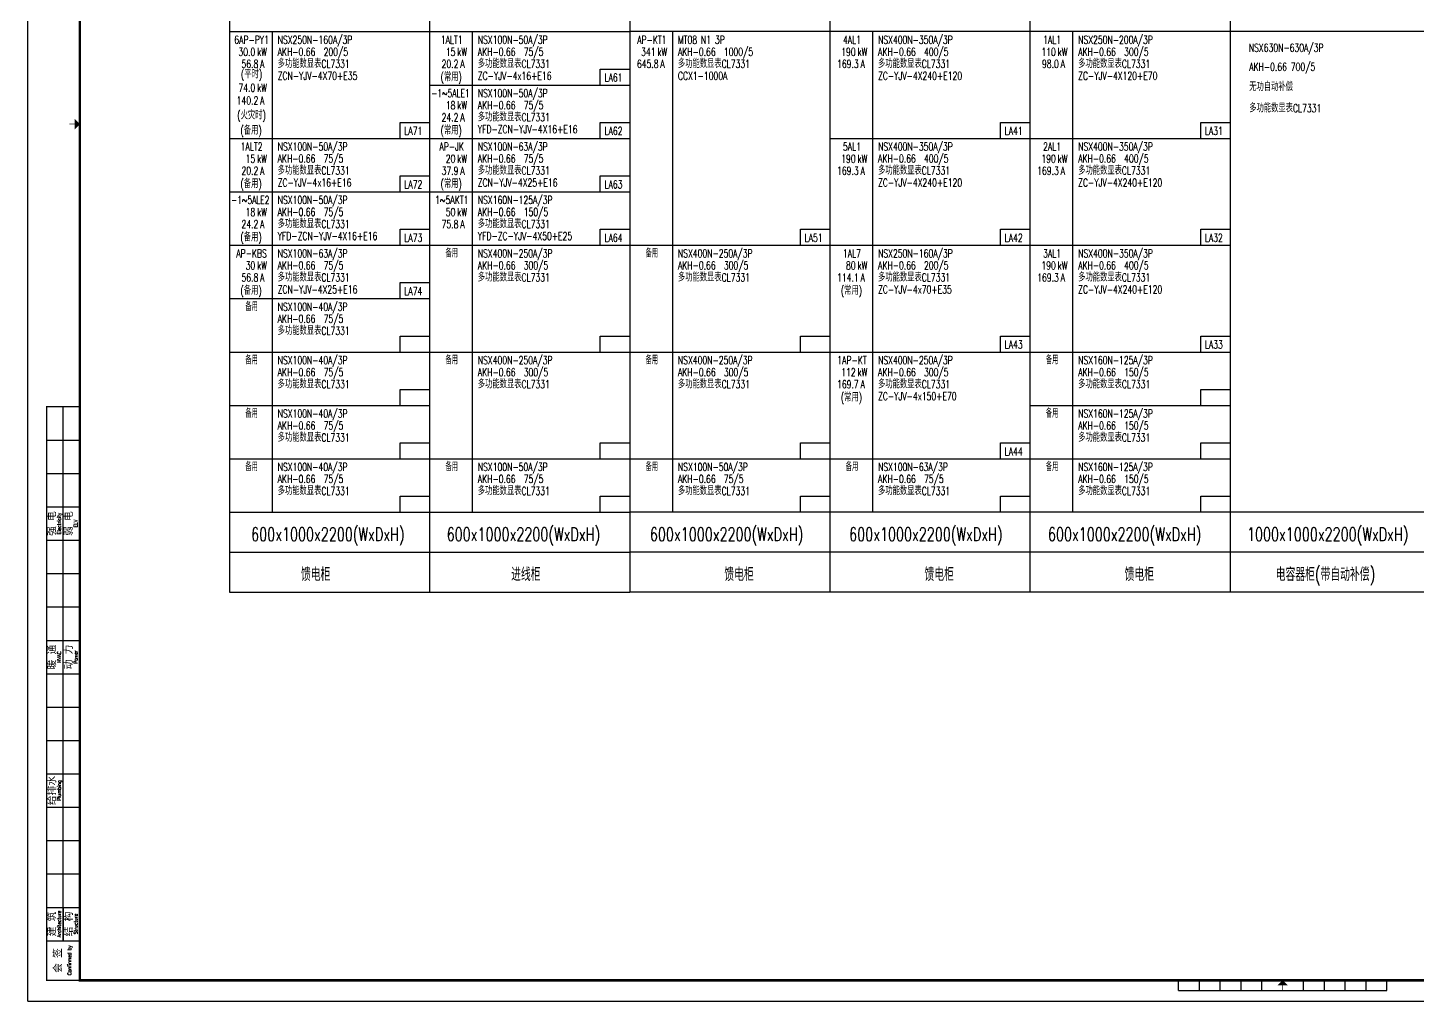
# Model space of a CAD drawing. Extents: x -336391 to 664021, y -458009 to -178412.
# Drawn here: x 49306 to 115956, y -458009 to -411342 of the extents above; entities that cross this region are included whole.
import ezdxf
from ezdxf.enums import TextEntityAlignment as Align

# ---------------------------------------------------------------- set-up
doc = ezdxf.new("R2010")
doc.units = 0
doc.header["$LTSCALE"] = 1000
doc.header["$MEASUREMENT"] = 0
for name, color, linetype in [('A-墙线', 7, 'CONTINUOUS'), ('图框', 7, 'CONTINUOUS'), ('电气-文字', 4, 'CONTINUOUS')]:
    doc.layers.add(name, color=color, linetype=linetype)
doc.styles.add('HZ', font='tjromans.shx', dxfattribs={"width": 0.75, "bigfont": 'tjhztxt.shx'})
doc.styles.add('TKZ2_tjkts.shx', font='tjromant.shx', dxfattribs={"bigfont": 'tjkts.shx'})

# ---------------------------------------------------------------- blocks, each defined once
blk = doc.blocks.new('tk2')
at = {"layer": '图框'}
for p, q in [((0, 0), (0, 84100)), ((1700, 2900), (1700, 28500)), ((900, 26900), (2500, 26900)), ((900, 25300), (2500, 25300)), ((900, 23700), (2500, 23700)), ((900, 22100), (2500, 22100)), ((900, 20500), (2500, 20500)), ((900, 18900), (2500, 18900)), ((900, 17300), (2500, 17300)), ((900, 15700), (2500, 15700)), ((900, 14100), (2500, 14100)), ((900, 12500), (2500, 12500)), ((900, 10900), (2500, 10900)), ((900, 9300), (2500, 9300)), ((900, 7700), (2500, 7700)), ((900, 6100), (2500, 6100)), ((900, 4500), (2500, 4500)), ((1700, 4500), (1700, 2900)), ((900, 2900), (2500, 2900)), ((55200, 511), (55200, 1011)), ((56200, 511), (56200, 1011)), ((57200, 511), (57200, 1011)), ((58200, 511), (58200, 1011)), ((59200, 511), (59200, 1011)), ((61200, 511), (61200, 1011)), ((62200, 511), (62200, 1011)), ((63200, 511), (63200, 1011)), ((64200, 511), (64200, 1011)), ((65200, 511), (65200, 1011)), ((0, 0), (118900, 0)), ((55200, 511), (65200, 511))]:
    blk.add_line(p, q, dxfattribs=at)
at = {"layer": '图框', "const_width": 120}
blk.add_lwpolyline([(117900, 1000), (117900, 83100), (2500, 83100), (2500, 1000)], close=True, dxfattribs=at)
at = {"layer": '图框'}
for points, const_width in [([(2250, 42050), (2000, 42050)], 30), ([(2500, 1000), (900, 1000), (900, 28500), (2500, 28500)], 60), ([(60200, 761), (60200, 511)], 30)]:
    blk.add_lwpolyline(points, dxfattribs=dict(at, const_width=const_width))
for points in [[(2250, 41800), (2250, 42300), (2500, 42050)], [(60450, 761), (59950, 761), (60200, 1011)]]:
    blk.add_solid(points, dxfattribs=at)
at = {"layer": '图框', "style": 'TKZ2_tjkts.shx'}
for s, p in [('强 电', (1179, 22900)), ('弱 电', (1979, 22900)), ('暖 通', (1179, 16500)), ('动 力', (1979, 16500)), ('给排水', (1179, 10100)), ('建 筑', (1179, 3700)), ('结 构', (1979, 3700)), ('会 签', (1462, 1950))]:
    blk.add_text(s, height=360, rotation=90, dxfattribs=at).set_placement(p, align=Align.MIDDLE_CENTER)
at = {"layer": '图框', "style": 'TKZ2_tjkts.shx', "width": 0.8}
for s, p in [('Electricity', (1502, 22900)), ('ELV', (2302, 22900)), ('HVAC', (1502, 16500)), ('Power', (2302, 16500)), ('Plumbing', (1502, 10100)), ('Architecture', (1502, 3700)), ('Structure', (2302, 3700)), ('Confirmed by', (1995, 1961))]:
    blk.add_text(s, height=180, rotation=90, dxfattribs=at).set_placement(p, align=Align.MIDDLE_CENTER)

msp = doc.modelspace()

# ---------------------------------------------------------------- linework, layer by layer
at = {"layer": '电气-文字'}
for p, q in [((58977.7, -382726), (58977.7, -438406)), ((58977.7, -382726), (58977.7, -438406)), ((58977.7, -382726), (58977.7, -438406)), ((68577.7, -382726), (68577.7, -438406)), ((78177.7, -382726), (78177.7, -438406)), ((78177.7, -382726), (78177.7, -438406)), ((78177.7, -382726), (78177.7, -438406)), ((78177.7, -382726), (78177.7, -438406)), ((78177.7, -382726), (78177.7, -438406)), ((87777.7, -382726), (87777.7, -438406)), ((97377.7, -382726), (97377.7, -438406)), ((106977.7, -382726), (106977.7, -438406)), ((106977.7, -382726), (106977.7, -438406)), ((106977.7, -382726), (106977.7, -438406)), ((58977.7, -411526), (78177.7, -411526)), ((61025.7, -411526), (61025.7, -434566)), ((70625.7, -411526), (70625.7, -434566)), ((152234.9, -411526), (78177.7, -411526)), ((80225.7, -411526), (80225.7, -434566)), ((89825.7, -411526), (89825.7, -434566)), ((99425.7, -411526), (99425.7, -434566)), ((68577.7, -414086), (78177.7, -414086)), ((58977.7, -416646), (68577.7, -416646)), ((68577.7, -416646), (78177.7, -416646)), ((87777.7, -416646), (97377.7, -416646)), ((87777.7, -416646), (97377.7, -416646)), ((97377.7, -416646), (106977.7, -416646)), ((58977.7, -419206), (68577.7, -419206)), ((68577.7, -419206), (78177.7, -419206)), ((58977.7, -421766), (68577.7, -421766)), ((68577.7, -421766), (78177.7, -421766)), ((78177.7, -421766), (87777.7, -421766)), ((87777.7, -421766), (97377.7, -421766)), ((97377.7, -421766), (106977.7, -421766)), ((58977.7, -424326), (68577.7, -424326)), ((58977.7, -426886), (68577.7, -426886)), ((68577.7, -426886), (78177.7, -426886)), ((78177.7, -426886), (87777.7, -426886)), ((87777.7, -426886), (97377.7, -426886)), ((97377.7, -426886), (106977.7, -426886)), ((58977.7, -429446), (68577.7, -429446)), ((97377.7, -429446), (106977.7, -429446)), ((58977.7, -432006), (68577.7, -432006)), ((68577.7, -432006), (78177.7, -432006)), ((78177.7, -432006), (87777.7, -432006)), ((87777.7, -432006), (97377.7, -432006)), ((97377.7, -432006), (106977.7, -432006)), ((58977.7, -434566), (78177.7, -434566)), ((68577.7, -434566), (78177.7, -434566)), ((152234.9, -434566), (78177.7, -434566)), ((58977.7, -436486), (78177.7, -436486)), ((152234.9, -436486), (78177.7, -436486)), ((58977.7, -438406), (78177.7, -438406)), ((152234.9, -438406), (78177.7, -438406))]:
    msp.add_line(p, q, dxfattribs=at)
for points in [[(76769.7, -414086), (76769.7, -413318), (78177.7, -413318)], [(67169.7, -416646), (67169.7, -415878), (68577.7, -415878)], [(76769.7, -416646), (76769.7, -415878), (78177.7, -415878)], [(95969.7, -416646), (95969.7, -415878), (97377.7, -415878)], [(105569.7, -416646), (105569.7, -415878), (106977.7, -415878)], [(67169.7, -419206), (67169.7, -418438), (68577.7, -418438)], [(76769.7, -419206), (76769.7, -418438), (78177.7, -418438)], [(67169.7, -421766), (67169.7, -420998), (68577.7, -420998)], [(76769.7, -421766), (76769.7, -420998), (78177.7, -420998)], [(86369.7, -421766), (86369.7, -420998), (87777.7, -420998)], [(95969.7, -421766), (95969.7, -420998), (97377.7, -420998)], [(105569.7, -421766), (105569.7, -420998), (106977.7, -420998)], [(67169.7, -424326), (67169.7, -423558), (68577.7, -423558)], [(67169.7, -426886), (67169.7, -426118), (68577.7, -426118)], [(76769.7, -426886), (76769.7, -426118), (78177.7, -426118)], [(86369.7, -426886), (86369.7, -426118), (87777.7, -426118)], [(95969.7, -426886), (95969.7, -426118), (97377.7, -426118)], [(105569.7, -426886), (105569.7, -426118), (106977.7, -426118)], [(67169.7, -429446), (67169.7, -428678), (68577.7, -428678)], [(105569.7, -429446), (105569.7, -428678), (106977.7, -428678)], [(67169.7, -432006), (67169.7, -431238), (68577.7, -431238)], [(76769.7, -432006), (76769.7, -431238), (78177.7, -431238)], [(86369.7, -432006), (86369.7, -431238), (87777.7, -431238)], [(95969.7, -432006), (95969.7, -431238), (97377.7, -431238)], [(105569.7, -432006), (105569.7, -431238), (106977.7, -431238)], [(67169.7, -434566), (67169.7, -433798), (68577.7, -433798)], [(76769.7, -434566), (76769.7, -433798), (78177.7, -433798)], [(86369.7, -434566), (86369.7, -433798), (87777.7, -433798)], [(95969.7, -434566), (95969.7, -433798), (97377.7, -433798)], [(105569.7, -434566), (105569.7, -433798), (106977.7, -433798)]]:
    msp.add_lwpolyline(points, dxfattribs=at)

# ---------------------------------------------------------------- block references
at = {"layer": 'A-墙线'}
msp.add_blockref('tk2', (49305.7, -458008.9), dxfattribs=at)

# ---------------------------------------------------------------- texts
at = {"layer": '电气-文字', "color": 3, "style": 'HZ'}
for s, width, p in [('6AP-PY1', 0.7, (60041.6, -412108.8)), ('(平时)', 0.7, (60041.6, -413763.5)), ('(火灾时)', 0.7, (60041.6, -415727.4)), ('(备用)', 0.7, (60017.3, -416454.7)), ('1ALT2', 0.7, (60041.6, -417228.8)), ('(备用)', 0.7, (60017.3, -419014.7)), ('-1~5ALE2', 0.68, (59977.7, -419788.8)), ('(备用)', 0.7, (60017.3, -421574.7)), ('AP-KBS', 0.7, (60041.6, -422348.8)), ('(备用)', 0.7, (60017.3, -424134.7))]:
    msp.add_text(s, height=384, dxfattribs=dict(at, width=width)).set_placement(p, align=Align.CENTER)
at = {"layer": '电气-文字', "color": 3, "style": 'HZ', "width": 0.7}
for s, p in [('NSX250N-160A/3P', (61293.1, -412108.8)), ('kW', (60307.5, -412690.2)), ('AKH-0.66', (61293.1, -412684.8)), ('200/5', (63496.5, -412684.8)), ('A', (60453, -413266.2)), ('多功能数显表CL7331', (61293.1, -413260.8)), ('ZCN-YJV-4X70+E35', (61293.1, -413836.8)), ('kW', (60307.5, -414405.6)), ('A', (60453, -415018.1)), ('NSX100N-50A/3P', (61293.1, -417228.8)), ('kW', (60307.5, -417810.2)), ('AKH-0.66', (61293.1, -417804.8)), ('75/5', (63496.5, -417804.8)), ('A', (60453, -418386.2)), ('多功能数显表CL7331', (61293.1, -418380.8)), ('ZC-YJV-4x16+E16', (61293.1, -418956.8)), ('NSX100N-50A/3P', (61293.1, -419788.8)), ('kW', (60307.5, -420370.2)), ('A', (60453, -420946.2)), ('AKH-0.66', (61293.1, -420364.8)), ('多功能数显表CL7331', (61293.1, -420940.8)), ('75/5', (63496.5, -420364.8)), ('YFD-ZCN-YJV-4X16+E16', (61293.1, -421516.8)), ('NSX100N-63A/3P', (61293.1, -422348.8)), ('kW', (60307.5, -422930.2)), ('AKH-0.66', (61293.1, -422924.8)), ('75/5', (63496.5, -422924.8)), ('A', (60453, -423506.2)), ('多功能数显表CL7331', (61293.1, -423500.8)), ('ZCN-YJV-4X25+E16', (61293.1, -424076.8))]:
    msp.add_text(s, height=384, dxfattribs=at).set_placement(p)
at = {"layer": '电气-文字', "color": 1, "style": 'HZ'}
for s, width, p in [('1ALT1', 0.7, (69641.6, -412108.8)), ('(常用)', 0.7, (69617.3, -413894.7)), ('-1~5ALE1', 0.68, (69577.7, -414668.8)), ('(常用)', 0.7, (69617.3, -416454.7)), ('AP-JK', 0.7, (69641.6, -417228.8)), ('(常用)', 0.7, (69617.3, -419014.7)), ('1AL7', 0.7, (88841.6, -422348.8)), ('(常用)', 0.7, (88817.3, -424134.7)), ('1AP-KT', 0.7, (88841.6, -427468.8)), ('(常用)', 0.7, (88817.3, -429254.7))]:
    msp.add_text(s, height=384, dxfattribs=dict(at, width=width)).set_placement(p, align=Align.CENTER)
at = {"layer": '电气-文字', "color": 1, "style": 'HZ', "width": 0.7}
for s, p in [('NSX100N-50A/3P', (70893.1, -412108.8)), ('kW', (69907.5, -412690.2)), ('AKH-0.66', (70893.1, -412684.8)), ('75/5', (73096.5, -412684.8)), ('A', (70053, -413266.2)), ('多功能数显表CL7331', (70893.1, -413260.8)), ('ZC-YJV-4x16+E16', (70893.1, -413836.8)), ('NSX100N-50A/3P', (70893.1, -414668.8)), ('kW', (69907.5, -415250.2)), ('AKH-0.66', (70893.1, -415244.8)), ('75/5', (73096.5, -415244.8)), ('A', (70053, -415826.2)), ('多功能数显表CL7331', (70893.1, -415820.8)), ('YFD-ZCN-YJV-4X16+E16', (70893.1, -416396.8)), ('NSX100N-63A/3P', (70893.1, -417228.8)), ('kW', (69907.5, -417810.2)), ('AKH-0.66', (70893.1, -417804.8)), ('75/5', (73096.5, -417804.8)), ('A', (70053, -418386.2)), ('多功能数显表CL7331', (70893.1, -418380.8)), ('ZCN-YJV-4X25+E16', (70893.1, -418956.8)), ('NSX250N-160A/3P', (90093.1, -422348.8)), ('kW', (89107.5, -422930.2)), ('AKH-0.66', (90093.1, -422924.8)), ('200/5', (92296.5, -422924.8)), ('A', (89253, -423506.2)), ('多功能数显表CL7331', (90093.1, -423500.8)), ('ZC-YJV-4x70+E35', (90093.1, -424076.8)), ('NSX400N-250A/3P', (90093.1, -427468.8)), ('kW', (89107.5, -428050.2)), ('AKH-0.66', (90093.1, -428044.8)), ('300/5', (92296.5, -428044.8)), ('A', (89253, -428626.2)), ('多功能数显表CL7331', (90093.1, -428620.8)), ('ZC-YJV-4x150+E70', (90093.1, -429196.8))]:
    msp.add_text(s, height=384, dxfattribs=at).set_placement(p)
at = {"layer": '电气-文字', "style": 'HZ'}
for s, width, p in [('AP-KT1', 0.7, (79241.6, -412108.8)), ('4AL1', 0.7, (88841.6, -412108.8)), ('1AL1', 0.7, (98441.6, -412108.8)), ('5AL1', 0.7, (88841.6, -417228.8)), ('2AL1', 0.7, (98441.6, -417228.8)), ('1~5AKT1', 0.7, (69641.6, -419788.8)), ('备用', 0.6, (69641.6, -422348.8)), ('备用', 0.6, (79241.6, -422348.8)), ('3AL1', 0.7, (98441.6, -422348.8)), ('备用', 0.6, (60041.6, -424908.8)), ('备用', 0.6, (60041.6, -427468.8)), ('备用', 0.6, (69641.6, -427468.8)), ('备用', 0.6, (79241.6, -427468.8)), ('备用', 0.6, (98441.6, -427468.8)), ('备用', 0.6, (60041.6, -430028.8)), ('备用', 0.6, (98441.6, -430028.8)), ('备用', 0.6, (60041.6, -432588.8)), ('备用', 0.6, (69641.6, -432588.8)), ('备用', 0.6, (79241.6, -432588.8)), ('备用', 0.6, (88841.6, -432588.8)), ('备用', 0.6, (98441.6, -432588.8))]:
    msp.add_text(s, height=384, dxfattribs=dict(at, width=width)).set_placement(p, align=Align.CENTER)
at = {"layer": '电气-文字', "style": 'HZ', "width": 0.7}
for s, height, p in [('MT08 N1 3P', 384, (80493.1, -412108.8)), ('NSX400N-350A/3P', 384, (90093.1, -412108.8)), ('NSX250N-200A/3P', 384, (99693.1, -412108.8)), ('kW', 384, (79507.5, -412690.2)), ('AKH-0.66', 384, (80493.1, -412684.8)), ('1000/5', 384, (82696.5, -412684.8)), ('kW', 384, (89107.5, -412690.2)), ('AKH-0.66', 384, (90093.1, -412684.8)), ('400/5', 384, (92296.5, -412684.8)), ('kW', 384, (98707.5, -412690.2)), ('AKH-0.66', 384, (99693.1, -412684.8)), ('300/5', 384, (101896.5, -412684.8)), ('NSX630N-630A/3P', 384, (107878.8, -412489.6)), ('A', 384, (79653, -413266.2)), ('多功能数显表CL7331', 384, (80493.1, -413260.8)), ('A', 384, (89253, -413266.2)), ('多功能数显表CL7331', 384, (90093.1, -413260.8)), ('A', 384, (98853, -413266.2)), ('多功能数显表CL7331', 384, (99693.1, -413260.8)), ('AKH-0.66 700/5', 384, (107898.8, -413405.5, -3072)), ('LA61', 384, (76968.1, -413919.4)), ('CCX1-1000A', 384, (80493.1, -413836.8)), ('ZC-YJV-4X240+E120', 384, (90093.1, -413836.8)), ('ZC-YJV-4X120+E70', 384, (99693.1, -413836.8)), ('无功自动补偿', 384, (107898.8, -414364.9, -3072)), ('多功能数显表CL7331', 384, (107898.8, -415388.9, -3072)), ('LA71', 384, (67368.1, -416479.4)), ('LA62', 384, (76968.1, -416479.4)), ('LA41', 384, (96168.1, -416479.4)), ('LA31', 384, (105768.1, -416479.4)), ('NSX400N-350A/3P', 384, (90093.1, -417228.8)), ('NSX400N-350A/3P', 384, (99693.1, -417228.8)), ('kW', 384, (89107.5, -417810.2)), ('AKH-0.66', 384, (90093.1, -417804.8)), ('400/5', 384, (92296.5, -417804.8)), ('kW', 384, (98707.5, -417810.2)), ('AKH-0.66', 384, (99693.1, -417804.8)), ('400/5', 384, (101896.5, -417804.8)), ('A', 384, (89253, -418386.2)), ('多功能数显表CL7331', 384, (90093.1, -418380.8)), ('A', 384, (98853, -418386.2)), ('多功能数显表CL7331', 384, (99693.1, -418380.8)), ('LA72', 384, (67368.1, -419039.4)), ('LA63', 384, (76968.1, -419039.4)), ('ZC-YJV-4X240+E120', 384, (90093.1, -418956.8)), ('ZC-YJV-4X240+E120', 384, (99693.1, -418956.8)), ('NSX160N-125A/3P', 384, (70893.1, -419788.8)), ('kW', 384, (69907.5, -420370.2)), ('A', 384, (70053, -420946.2)), ('AKH-0.66', 384, (70893.1, -420364.8)), ('多功能数显表CL7331', 384, (70893.1, -420940.8)), ('150/5', 384, (73096.5, -420364.8)), ('LA73', 384, (67368.1, -421599.4)), ('YFD-ZC-YJV-4X50+E25', 384, (70893.1, -421516.8)), ('LA64', 384, (76968.1, -421599.4)), ('LA51', 384, (86568.1, -421599.4)), ('LA42', 384, (96168.1, -421599.4)), ('LA32', 384, (105768.1, -421599.4)), ('NSX400N-250A/3P', 384, (70893.1, -422348.8)), ('NSX400N-250A/3P', 384, (80493.1, -422348.8)), ('NSX400N-350A/3P', 384, (99693.1, -422348.8)), ('AKH-0.66', 384, (70893.1, -422924.8)), ('300/5', 384, (73096.5, -422924.8)), ('AKH-0.66', 384, (80493.1, -422924.8)), ('300/5', 384, (82696.5, -422924.8)), ('kW', 384, (98707.5, -422930.2)), ('AKH-0.66', 384, (99693.1, -422924.8)), ('400/5', 384, (101896.5, -422924.8)), ('多功能数显表CL7331', 384, (70893.1, -423500.8)), ('多功能数显表CL7331', 384, (80493.1, -423500.8)), ('A', 384, (98853, -423506.2)), ('多功能数显表CL7331', 384, (99693.1, -423500.8)), ('LA74', 384, (67368.1, -424159.4)), ('ZC-YJV-4X240+E120', 384, (99693.1, -424076.8)), ('NSX100N-40A/3P', 384, (61293.1, -424908.8)), ('AKH-0.66', 384, (61293.1, -425484.8)), ('75/5', 384, (63496.5, -425484.8)), ('多功能数显表CL7331', 384, (61293.1, -426060.8)), ('LA43', 384, (96168.1, -426719.4)), ('LA33', 384, (105768.1, -426719.4)), ('NSX100N-40A/3P', 384, (61293.1, -427468.8)), ('NSX400N-250A/3P', 384, (70893.1, -427468.8)), ('NSX400N-250A/3P', 384, (80493.1, -427468.8)), ('NSX160N-125A/3P', 384, (99693.1, -427468.8)), ('AKH-0.66', 384, (61293.1, -428044.8)), ('75/5', 384, (63496.5, -428044.8)), ('AKH-0.66', 384, (70893.1, -428044.8)), ('300/5', 384, (73096.5, -428044.8)), ('AKH-0.66', 384, (80493.1, -428044.8)), ('300/5', 384, (82696.5, -428044.8)), ('AKH-0.66', 384, (99693.1, -428044.8)), ('150/5', 384, (101896.5, -428044.8)), ('多功能数显表CL7331', 384, (61293.1, -428620.8)), ('多功能数显表CL7331', 384, (70893.1, -428620.8)), ('多功能数显表CL7331', 384, (80493.1, -428620.8)), ('多功能数显表CL7331', 384, (99693.1, -428620.8)), ('NSX100N-40A/3P', 384, (61293.1, -430028.8)), ('NSX160N-125A/3P', 384, (99693.1, -430028.8)), ('AKH-0.66', 384, (61293.1, -430604.8)), ('75/5', 384, (63496.5, -430604.8)), ('AKH-0.66', 384, (99693.1, -430604.8)), ('150/5', 384, (101896.5, -430604.8)), ('多功能数显表CL7331', 384, (61293.1, -431180.8)), ('多功能数显表CL7331', 384, (99693.1, -431180.8)), ('LA44', 384, (96168.1, -431839.4)), ('NSX100N-40A/3P', 384, (61293.1, -432588.8)), ('NSX100N-50A/3P', 384, (70893.1, -432588.8)), ('NSX100N-50A/3P', 384, (80493.1, -432588.8)), ('NSX100N-63A/3P', 384, (90093.1, -432588.8)), ('NSX160N-125A/3P', 384, (99693.1, -432588.8)), ('AKH-0.66', 384, (61293.1, -433164.8)), ('75/5', 384, (63496.5, -433164.8)), ('AKH-0.66', 384, (70893.1, -433164.8)), ('75/5', 384, (73096.5, -433164.8)), ('AKH-0.66', 384, (80493.1, -433164.8)), ('75/5', 384, (82696.5, -433164.8)), ('AKH-0.66', 384, (90093.1, -433164.8)), ('75/5', 384, (92296.5, -433164.8)), ('AKH-0.66', 384, (99693.1, -433164.8)), ('150/5', 384, (101896.5, -433164.8)), ('多功能数显表CL7331', 384, (61293.1, -433740.8)), ('多功能数显表CL7331', 384, (70893.1, -433740.8)), ('多功能数显表CL7331', 384, (80493.1, -433740.8)), ('多功能数显表CL7331', 384, (90093.1, -433740.8)), ('多功能数显表CL7331', 384, (99693.1, -433740.8)), ('600x1000x2200(WxDxH)', 640, (60020.5, -435945.7)), ('600x1000x2200(WxDxH)', 640, (69401.5, -435945.7)), ('600x1000x2200(WxDxH)', 640, (79149, -435945.7)), ('600x1000x2200(WxDxH)', 640, (88706.1, -435945.7)), ('600x1000x2200(WxDxH)', 640, (98241.8, -435945.7)), ('1000x1000x2200(WxDxH)', 640, (107789.5, -435945.7)), ('馈电柜', 640, (62411.8, -437865.7)), ('进线柜', 640, (72491.6, -437865.7)), ('馈电柜', 640, (82719.7, -437865.7)), ('馈电柜', 640, (92319.7, -437865.7)), ('馈电柜', 640, (101919.7, -437865.7)), ('电容器柜(带自动补偿)', 640, (109168, -437865.7))]:
    msp.add_text(s, height=height, dxfattribs=at).set_placement(p)
at = {"layer": '电气-文字', "color": 3, "style": 'HZ', "width": 0.7}
for s, p in [('30.0', (60217.7, -412690.2)), ('56.8', (60363.1, -413266.2)), ('74.0', (60217.7, -414405.6)), ('140.2', (60363.1, -415018.1)), ('15', (60217.7, -417810.2)), ('20.2', (60363.1, -418386.2)), ('24.2', (60363.1, -420946.2)), ('18', (60217.7, -420370.2)), ('30', (60217.7, -422930.2)), ('56.8', (60363.1, -423506.2))]:
    msp.add_text(s, height=384, dxfattribs=at).set_placement(p, align=Align.RIGHT)
at = {"layer": '电气-文字', "color": 1, "style": 'HZ', "width": 0.7}
for s, p in [('15', (69817.7, -412690.2)), ('20.2', (69963.1, -413266.2)), ('18', (69817.7, -415250.2)), ('24.2', (69963.1, -415826.2)), ('20', (69817.7, -417810.2)), ('37.9', (69963.1, -418386.2)), ('80', (89017.7, -422930.2)), ('114.1', (89163.1, -423506.2)), ('112', (89017.7, -428050.2)), ('169.7', (89163.1, -428626.2))]:
    msp.add_text(s, height=384, dxfattribs=at).set_placement(p, align=Align.RIGHT)
at = {"layer": '电气-文字', "style": 'HZ', "width": 0.7}
for s, p in [('341', (79417.7, -412690.2)), ('190', (89017.7, -412690.2)), ('110', (98617.7, -412690.2)), ('645.8', (79563.1, -413266.2)), ('169.3', (89163.1, -413266.2)), ('98.0', (98763.1, -413266.2)), ('190', (89017.7, -417810.2)), ('190', (98617.7, -417810.2)), ('169.3', (89163.1, -418386.2)), ('169.3', (98763.1, -418386.2)), ('75.8', (69963.1, -420946.2)), ('50', (69817.7, -420370.2)), ('190', (98617.7, -422930.2)), ('169.3', (98763.1, -423506.2))]:
    msp.add_text(s, height=384, dxfattribs=at).set_placement(p, align=Align.RIGHT)

doc.saveas('drawing.dxf')
